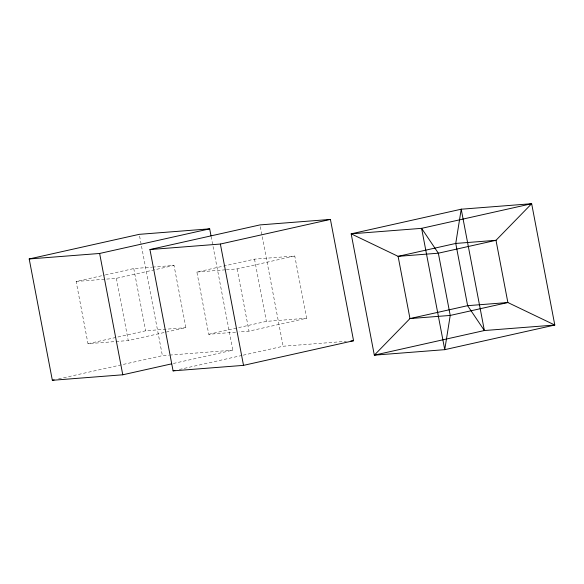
<?xml version="1.0" encoding="UTF-8"?>
<svg xmlns="http://www.w3.org/2000/svg" width="584" height="584" viewBox="0 0 584 584"><rect width="100%" height="100%" fill="white"/><g stroke="black" fill="none" stroke-linecap="round" stroke-linejoin="round"><path stroke-width="0.44" stroke-dasharray="2.92 2.19" d="M152.555 267.107L174.025 265.428L185.894 327.653L128.246 340.56L88.001 343.699L76.132 281.466L104.507 275.115M105.397 274.918L133.773 268.567L151.665 267.173M76.132 281.466L116.377 278.327L174.025 265.428M235.571 332.179L208.743 334.274L196.874 272.049L254.514 259.15L294.767 256.004L306.637 318.236L248.988 331.135L239.148 331.902M226.388 269.742L237.119 268.903L294.767 256.004M88.001 343.699L145.65 330.799L185.894 327.653M208.743 334.274L266.384 321.375L306.637 318.236M58.553 378.899L162.396 355.656L168.71 355.167M173.36 363.467L232.826 350.166L211.211 236.87M179.295 369.475L242.309 355.371M243.199 355.174L283.13 346.239L346.341 341.304M196.874 272.049L225.49 269.815M169.615 355.094L232.826 350.166M260.333 226.694L283.13 346.239M254.514 259.15L266.384 321.375M237.119 268.903L248.988 331.135M139.591 236.118L162.396 355.656M133.773 268.567L145.65 330.799M116.377 278.327L128.246 340.56"/><path stroke-width="0.88" d="M171.587 363.868L122.779 374.789L52.341 380.286L29.2 258.96L139.248 234.337L209.678 228.84L211.043 235.98M29.2 258.96L99.63 253.463L209.678 228.84M149.942 249.543L259.989 224.913L330.42 219.416L353.568 340.742L243.513 365.365L173.083 370.862L149.942 249.543L220.372 244.046L330.42 219.416M52.341 380.286L54.122 379.892M173.083 370.862L174.857 370.468M350.86 340.954L353.568 340.742M220.372 244.046L243.513 365.365M99.63 253.463L122.779 374.789M461.221 209.211L455.754 243.44L467.623 305.673L484.37 330.537L554.8 325.04L531.659 203.714L461.221 209.211L351.174 233.834L374.322 355.16L444.752 349.663L554.8 325.04L507.868 302.534L467.623 305.673L409.975 318.572L374.322 355.16L484.37 330.537L461.221 209.211M450.227 315.433L444.752 349.663L421.604 228.344L351.174 233.834L398.106 256.347L438.35 253.201L495.999 240.301L531.659 203.714L421.604 228.344L438.35 253.201L450.227 315.433L507.868 302.534L495.999 240.301L455.754 243.44L398.106 256.347L409.975 318.572L450.227 315.433"/></g></svg>
